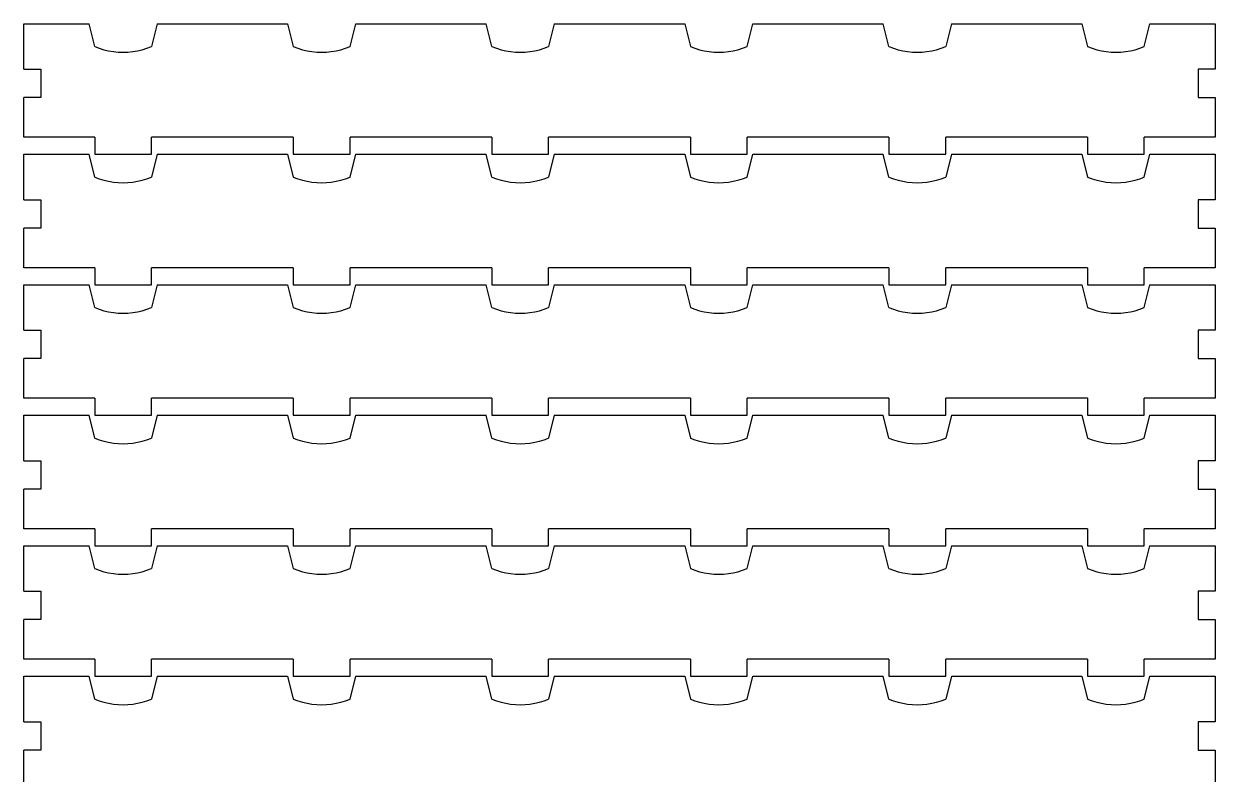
# Model space of a CAD drawing. Extents: x -127 to 306, y -60 to 336.
# Drawn here: x -127.4 to 82.6, y 83.5 to 215.7 of the extents above; entities that cross this region are included whole.
import ezdxf

# ---------------------------------------------------------------- set-up
doc = ezdxf.new("R2010")
doc.units = 0
doc.header["$MEASUREMENT"] = 0
doc.layers.get('0').update_dxf_attribs({"linetype": 'CONTINUOUS'})

msp = doc.modelspace()

# ---------------------------------------------------------------- linework, layer by layer
for p, q in [((-127.38, 207.75), (-127.38, 215.75)), ((-127.38, 215.75), (-115.88, 215.75)), ((-114.88, 211.75), (-115.88, 215.75)), ((-103.88, 215.75), (-104.88, 211.75)), ((-103.88, 215.75), (-80.88, 215.75)), ((-80.88, 215.75), (-79.88, 211.75)), ((-69.88, 211.75), (-68.88, 215.75)), ((-68.88, 215.75), (-45.88, 215.75)), ((-44.88, 211.75), (-45.88, 215.75)), ((-33.88, 215.75), (-34.88, 211.75)), ((-33.88, 215.75), (-10.88, 215.75)), ((-10.88, 215.75), (-9.88, 211.75)), ((0.12, 211.75), (1.12, 215.75)), ((1.12, 215.75), (24.12, 215.75)), ((25.12, 211.75), (24.12, 215.75)), ((36.12, 215.75), (35.12, 211.75)), ((36.12, 215.75), (59.12, 215.75)), ((59.12, 215.75), (60.12, 211.75)), ((70.12, 211.75), (71.12, 215.75)), ((71.12, 215.75), (82.62, 215.75)), ((82.62, 215.75), (82.62, 207.75)), ((-114.88, 211.75), (-114.08, 211.44)), ((-114.08, 211.44), (-113.26, 211.19)), ((-113.26, 211.19), (-112.43, 211)), ((-112.43, 211), (-111.59, 210.86)), ((-111.59, 210.86), (-110.74, 210.77)), ((-110.74, 210.77), (-109.88, 210.75)), ((-109.88, 210.75), (-109.03, 210.77)), ((-109.03, 210.77), (-108.18, 210.86)), ((-108.18, 210.86), (-107.33, 211)), ((-107.33, 211), (-106.5, 211.19)), ((-106.5, 211.19), (-105.68, 211.44)), ((-105.68, 211.44), (-104.88, 211.75)), ((-79.88, 211.75), (-79.08, 211.44)), ((-79.08, 211.44), (-78.26, 211.19)), ((-78.26, 211.19), (-77.43, 211)), ((-77.43, 211), (-76.59, 210.86)), ((-76.59, 210.86), (-75.74, 210.77)), ((-75.74, 210.77), (-74.88, 210.75)), ((-74.88, 210.75), (-74.03, 210.77)), ((-74.03, 210.77), (-73.18, 210.86)), ((-73.18, 210.86), (-72.33, 211)), ((-72.33, 211), (-71.5, 211.19)), ((-71.5, 211.19), (-70.68, 211.44)), ((-70.68, 211.44), (-69.88, 211.75)), ((-44.88, 211.75), (-44.08, 211.44)), ((-44.08, 211.44), (-43.26, 211.19)), ((-43.26, 211.19), (-42.43, 211)), ((-42.43, 211), (-41.59, 210.86)), ((-41.59, 210.86), (-40.74, 210.77)), ((-40.74, 210.77), (-39.88, 210.75)), ((-39.88, 210.75), (-39.03, 210.77)), ((-39.03, 210.77), (-38.18, 210.86)), ((-38.18, 210.86), (-37.33, 211)), ((-37.33, 211), (-36.5, 211.19)), ((-36.5, 211.19), (-35.68, 211.44)), ((-35.68, 211.44), (-34.88, 211.75)), ((-9.88, 211.75), (-9.08, 211.44)), ((-9.08, 211.44), (-8.26, 211.19)), ((-8.26, 211.19), (-7.43, 211)), ((-7.43, 211), (-6.59, 210.86)), ((-6.59, 210.86), (-5.74, 210.77)), ((-5.74, 210.77), (-4.88, 210.75)), ((-4.88, 210.75), (-4.03, 210.77)), ((-4.03, 210.77), (-3.18, 210.86)), ((-3.18, 210.86), (-2.33, 211)), ((-2.33, 211), (-1.5, 211.19)), ((-1.5, 211.19), (-0.68, 211.44)), ((-0.68, 211.44), (0.12, 211.75)), ((25.12, 211.75), (25.92, 211.44)), ((25.92, 211.44), (26.74, 211.19)), ((26.74, 211.19), (27.57, 211)), ((27.57, 211), (28.41, 210.86)), ((28.41, 210.86), (29.26, 210.77)), ((29.26, 210.77), (30.12, 210.75)), ((30.12, 210.75), (30.97, 210.77)), ((30.97, 210.77), (31.82, 210.86)), ((31.82, 210.86), (32.67, 211)), ((32.67, 211), (33.5, 211.19)), ((33.5, 211.19), (34.32, 211.44)), ((34.32, 211.44), (35.12, 211.75)), ((60.12, 211.75), (60.92, 211.44)), ((60.92, 211.44), (61.74, 211.19)), ((61.74, 211.19), (62.57, 211)), ((62.57, 211), (63.41, 210.86)), ((63.41, 210.86), (64.26, 210.77)), ((64.26, 210.77), (65.12, 210.75)), ((65.12, 210.75), (65.97, 210.77)), ((65.97, 210.77), (66.82, 210.86)), ((66.82, 210.86), (67.67, 211)), ((67.67, 211), (68.5, 211.19)), ((68.5, 211.19), (69.32, 211.44)), ((69.32, 211.44), (70.12, 211.75)), ((-127.38, 207.75), (-124.38, 207.75)), ((-124.38, 207.75), (-124.38, 202.75)), ((82.62, 207.75), (79.62, 207.75)), ((79.62, 207.75), (79.62, 202.75)), ((-124.38, 202.75), (-127.38, 202.75)), ((-127.38, 195.75), (-127.38, 202.75)), ((79.62, 202.75), (82.62, 202.75)), ((82.62, 202.75), (82.62, 195.75)), ((-114.88, 195.75), (-127.38, 195.75)), ((-114.88, 195.75), (-114.88, 192.75)), ((-79.88, 195.75), (-104.88, 195.75)), ((-104.88, 192.75), (-104.88, 195.75)), ((-79.88, 195.75), (-79.88, 192.75)), ((-44.88, 195.75), (-69.88, 195.75)), ((-69.88, 192.75), (-69.88, 195.75)), ((-44.88, 195.75), (-44.88, 192.75)), ((-9.88, 195.75), (-34.88, 195.75)), ((-34.88, 192.75), (-34.88, 195.75)), ((-9.88, 195.75), (-9.88, 192.75)), ((25.12, 195.75), (0.12, 195.75)), ((0.12, 192.75), (0.12, 195.75)), ((25.12, 195.75), (25.12, 192.75)), ((60.12, 195.75), (35.12, 195.75)), ((35.12, 192.75), (35.12, 195.75)), ((60.12, 195.75), (60.12, 192.75)), ((82.62, 195.75), (70.12, 195.75)), ((70.12, 192.75), (70.12, 195.75)), ((-127.38, 192.75), (-115.88, 192.75)), ((-127.38, 184.75), (-127.38, 192.75)), ((-114.88, 188.75), (-115.88, 192.75)), ((-114.88, 192.75), (-104.88, 192.75)), ((-103.88, 192.75), (-104.88, 188.75)), ((-103.88, 192.75), (-80.88, 192.75)), ((-80.88, 192.75), (-79.88, 188.75)), ((-79.88, 192.75), (-69.88, 192.75)), ((-69.88, 188.75), (-68.88, 192.75)), ((-68.88, 192.75), (-45.88, 192.75)), ((-44.88, 188.75), (-45.88, 192.75)), ((-44.88, 192.75), (-34.88, 192.75)), ((-33.88, 192.75), (-34.88, 188.75)), ((-33.88, 192.75), (-10.88, 192.75)), ((-10.88, 192.75), (-9.88, 188.75)), ((-9.88, 192.75), (0.12, 192.75)), ((0.12, 188.75), (1.12, 192.75)), ((1.12, 192.75), (24.12, 192.75)), ((25.12, 188.75), (24.12, 192.75)), ((25.12, 192.75), (35.12, 192.75)), ((36.12, 192.75), (35.12, 188.75)), ((36.12, 192.75), (59.12, 192.75)), ((59.12, 192.75), (60.12, 188.75)), ((60.12, 192.75), (70.12, 192.75)), ((70.12, 188.75), (71.12, 192.75)), ((71.12, 192.75), (82.62, 192.75)), ((82.62, 192.75), (82.62, 184.75)), ((-114.88, 188.75), (-114.08, 188.44)), ((-114.08, 188.44), (-113.26, 188.19)), ((-113.26, 188.19), (-112.43, 188)), ((-112.43, 188), (-111.59, 187.86)), ((-111.59, 187.86), (-110.74, 187.77)), ((-110.74, 187.77), (-109.88, 187.75)), ((-109.88, 187.75), (-109.03, 187.77)), ((-109.03, 187.77), (-108.18, 187.86)), ((-108.18, 187.86), (-107.33, 188)), ((-107.33, 188), (-106.5, 188.19)), ((-106.5, 188.19), (-105.68, 188.44)), ((-105.68, 188.44), (-104.88, 188.75)), ((-79.88, 188.75), (-79.08, 188.44)), ((-79.08, 188.44), (-78.26, 188.19)), ((-78.26, 188.19), (-77.43, 188)), ((-77.43, 188), (-76.59, 187.86)), ((-76.59, 187.86), (-75.74, 187.77)), ((-75.74, 187.77), (-74.88, 187.75)), ((-74.88, 187.75), (-74.03, 187.77)), ((-74.03, 187.77), (-73.18, 187.86)), ((-73.18, 187.86), (-72.33, 188)), ((-72.33, 188), (-71.5, 188.19)), ((-71.5, 188.19), (-70.68, 188.44)), ((-70.68, 188.44), (-69.88, 188.75)), ((-44.88, 188.75), (-44.08, 188.44)), ((-44.08, 188.44), (-43.26, 188.19)), ((-43.26, 188.19), (-42.43, 188)), ((-42.43, 188), (-41.59, 187.86)), ((-41.59, 187.86), (-40.74, 187.77)), ((-40.74, 187.77), (-39.88, 187.75)), ((-39.88, 187.75), (-39.03, 187.77)), ((-39.03, 187.77), (-38.18, 187.86)), ((-38.18, 187.86), (-37.33, 188)), ((-37.33, 188), (-36.5, 188.19)), ((-36.5, 188.19), (-35.68, 188.44)), ((-35.68, 188.44), (-34.88, 188.75)), ((-9.88, 188.75), (-9.08, 188.44)), ((-9.08, 188.44), (-8.26, 188.19)), ((-8.26, 188.19), (-7.43, 188)), ((-7.43, 188), (-6.59, 187.86)), ((-6.59, 187.86), (-5.74, 187.77)), ((-5.74, 187.77), (-4.88, 187.75)), ((-4.88, 187.75), (-4.03, 187.77)), ((-4.03, 187.77), (-3.18, 187.86)), ((-3.18, 187.86), (-2.33, 188)), ((-2.33, 188), (-1.5, 188.19)), ((-1.5, 188.19), (-0.68, 188.44)), ((-0.68, 188.44), (0.12, 188.75)), ((25.12, 188.75), (25.92, 188.44)), ((25.92, 188.44), (26.74, 188.19)), ((26.74, 188.19), (27.57, 188)), ((27.57, 188), (28.41, 187.86)), ((28.41, 187.86), (29.26, 187.77)), ((29.26, 187.77), (30.12, 187.75)), ((30.12, 187.75), (30.97, 187.77)), ((30.97, 187.77), (31.82, 187.86)), ((31.82, 187.86), (32.67, 188)), ((32.67, 188), (33.5, 188.19)), ((33.5, 188.19), (34.32, 188.44)), ((34.32, 188.44), (35.12, 188.75)), ((60.12, 188.75), (60.92, 188.44)), ((60.92, 188.44), (61.74, 188.19)), ((61.74, 188.19), (62.57, 188)), ((62.57, 188), (63.41, 187.86)), ((63.41, 187.86), (64.26, 187.77)), ((64.26, 187.77), (65.12, 187.75)), ((65.12, 187.75), (65.97, 187.77)), ((65.97, 187.77), (66.82, 187.86)), ((66.82, 187.86), (67.67, 188)), ((67.67, 188), (68.5, 188.19)), ((68.5, 188.19), (69.32, 188.44)), ((69.32, 188.44), (70.12, 188.75)), ((-127.38, 184.75), (-124.38, 184.75)), ((-124.38, 184.75), (-124.38, 179.75)), ((82.62, 184.75), (79.62, 184.75)), ((79.62, 184.75), (79.62, 179.75)), ((-124.38, 179.75), (-127.38, 179.75)), ((-127.38, 172.75), (-127.38, 179.75)), ((79.62, 179.75), (82.62, 179.75)), ((82.62, 179.75), (82.62, 172.75)), ((-114.88, 172.75), (-127.38, 172.75)), ((-114.88, 172.75), (-114.88, 169.75)), ((-79.88, 172.75), (-104.88, 172.75)), ((-104.88, 169.75), (-104.88, 172.75)), ((-79.88, 172.75), (-79.88, 169.75)), ((-44.88, 172.75), (-69.88, 172.75)), ((-69.88, 169.75), (-69.88, 172.75)), ((-44.88, 172.75), (-44.88, 169.75)), ((-9.88, 172.75), (-34.88, 172.75)), ((-34.88, 169.75), (-34.88, 172.75)), ((-9.88, 172.75), (-9.88, 169.75)), ((25.12, 172.75), (0.12, 172.75)), ((0.12, 169.75), (0.12, 172.75)), ((25.12, 172.75), (25.12, 169.75)), ((60.12, 172.75), (35.12, 172.75)), ((35.12, 169.75), (35.12, 172.75)), ((60.12, 172.75), (60.12, 169.75)), ((70.12, 169.75), (70.12, 172.75)), ((82.62, 172.75), (70.12, 172.75)), ((-127.38, 169.75), (-115.88, 169.75)), ((-127.38, 161.75), (-127.38, 169.75)), ((-114.88, 165.75), (-115.88, 169.75)), ((-114.88, 169.75), (-104.88, 169.75)), ((-103.88, 169.75), (-104.88, 165.75)), ((-103.88, 169.75), (-80.88, 169.75)), ((-80.88, 169.75), (-79.88, 165.75)), ((-79.88, 169.75), (-69.88, 169.75)), ((-69.88, 165.75), (-68.88, 169.75)), ((-68.88, 169.75), (-45.88, 169.75)), ((-44.88, 165.75), (-45.88, 169.75)), ((-44.88, 169.75), (-34.88, 169.75)), ((-33.88, 169.75), (-34.88, 165.75)), ((-33.88, 169.75), (-10.88, 169.75)), ((-10.88, 169.75), (-9.88, 165.75)), ((-9.88, 169.75), (0.12, 169.75)), ((0.12, 165.75), (1.12, 169.75)), ((1.12, 169.75), (24.12, 169.75)), ((25.12, 165.75), (24.12, 169.75)), ((25.12, 169.75), (35.12, 169.75)), ((36.12, 169.75), (35.12, 165.75)), ((36.12, 169.75), (59.12, 169.75)), ((59.12, 169.75), (60.12, 165.75)), ((60.12, 169.75), (70.12, 169.75)), ((70.12, 165.75), (71.12, 169.75)), ((71.12, 169.75), (82.62, 169.75)), ((82.62, 169.75), (82.62, 161.75)), ((-114.88, 165.75), (-114.08, 165.44)), ((-114.08, 165.44), (-113.26, 165.19)), ((-113.26, 165.19), (-112.43, 165)), ((-112.43, 165), (-111.59, 164.86)), ((-111.59, 164.86), (-110.74, 164.77)), ((-110.74, 164.77), (-109.88, 164.75)), ((-109.88, 164.75), (-109.03, 164.77)), ((-109.03, 164.77), (-108.18, 164.86)), ((-108.18, 164.86), (-107.33, 165)), ((-107.33, 165), (-106.5, 165.19)), ((-106.5, 165.19), (-105.68, 165.44)), ((-105.68, 165.44), (-104.88, 165.75)), ((-79.88, 165.75), (-79.08, 165.44)), ((-79.08, 165.44), (-78.26, 165.19)), ((-78.26, 165.19), (-77.43, 165)), ((-77.43, 165), (-76.59, 164.86)), ((-76.59, 164.86), (-75.74, 164.77)), ((-75.74, 164.77), (-74.88, 164.75)), ((-74.88, 164.75), (-74.03, 164.77)), ((-74.03, 164.77), (-73.18, 164.86)), ((-73.18, 164.86), (-72.33, 165)), ((-72.33, 165), (-71.5, 165.19)), ((-71.5, 165.19), (-70.68, 165.44)), ((-70.68, 165.44), (-69.88, 165.75)), ((-44.88, 165.75), (-44.08, 165.44)), ((-44.08, 165.44), (-43.26, 165.19)), ((-43.26, 165.19), (-42.43, 165)), ((-42.43, 165), (-41.59, 164.86)), ((-41.59, 164.86), (-40.74, 164.77)), ((-40.74, 164.77), (-39.88, 164.75)), ((-39.88, 164.75), (-39.03, 164.77)), ((-39.03, 164.77), (-38.18, 164.86)), ((-38.18, 164.86), (-37.33, 165)), ((-37.33, 165), (-36.5, 165.19)), ((-36.5, 165.19), (-35.68, 165.44)), ((-35.68, 165.44), (-34.88, 165.75)), ((-9.88, 165.75), (-9.08, 165.44)), ((-9.08, 165.44), (-8.26, 165.19)), ((-8.26, 165.19), (-7.43, 165)), ((-7.43, 165), (-6.59, 164.86)), ((-6.59, 164.86), (-5.74, 164.77)), ((-5.74, 164.77), (-4.88, 164.75)), ((-4.88, 164.75), (-4.03, 164.77)), ((-4.03, 164.77), (-3.18, 164.86)), ((-3.18, 164.86), (-2.33, 165)), ((-2.33, 165), (-1.5, 165.19)), ((-1.5, 165.19), (-0.68, 165.44)), ((-0.68, 165.44), (0.12, 165.75)), ((25.12, 165.75), (25.92, 165.44)), ((25.92, 165.44), (26.74, 165.19)), ((26.74, 165.19), (27.57, 165)), ((27.57, 165), (28.41, 164.86)), ((28.41, 164.86), (29.26, 164.77)), ((29.26, 164.77), (30.12, 164.75)), ((30.12, 164.75), (30.97, 164.77)), ((30.97, 164.77), (31.82, 164.86)), ((31.82, 164.86), (32.67, 165)), ((32.67, 165), (33.5, 165.19)), ((33.5, 165.19), (34.32, 165.44)), ((34.32, 165.44), (35.12, 165.75)), ((60.12, 165.75), (60.92, 165.44)), ((60.92, 165.44), (61.74, 165.19)), ((61.74, 165.19), (62.57, 165)), ((62.57, 165), (63.41, 164.86)), ((63.41, 164.86), (64.26, 164.77)), ((64.26, 164.77), (65.12, 164.75)), ((65.12, 164.75), (65.97, 164.77)), ((65.97, 164.77), (66.82, 164.86)), ((66.82, 164.86), (67.67, 165)), ((67.67, 165), (68.5, 165.19)), ((68.5, 165.19), (69.32, 165.44)), ((69.32, 165.44), (70.12, 165.75)), ((-127.38, 161.75), (-124.38, 161.75)), ((-124.38, 161.75), (-124.38, 156.75)), ((82.62, 161.75), (79.62, 161.75)), ((79.62, 161.75), (79.62, 156.75)), ((-124.38, 156.75), (-127.38, 156.75)), ((-127.38, 149.75), (-127.38, 156.75)), ((79.62, 156.75), (82.62, 156.75)), ((82.62, 156.75), (82.62, 149.75)), ((-114.88, 149.75), (-127.38, 149.75)), ((-114.88, 149.75), (-114.88, 146.75)), ((-79.88, 149.75), (-104.88, 149.75)), ((-104.88, 146.75), (-104.88, 149.75)), ((-79.88, 149.75), (-79.88, 146.75)), ((-44.88, 149.75), (-69.88, 149.75)), ((-69.88, 146.75), (-69.88, 149.75)), ((-44.88, 149.75), (-44.88, 146.75)), ((-9.88, 149.75), (-34.88, 149.75)), ((-34.88, 146.75), (-34.88, 149.75)), ((-9.88, 149.75), (-9.88, 146.75)), ((25.12, 149.75), (0.12, 149.75)), ((0.12, 146.75), (0.12, 149.75)), ((25.12, 149.75), (25.12, 146.75)), ((60.12, 149.75), (35.12, 149.75)), ((35.12, 146.75), (35.12, 149.75)), ((60.12, 149.75), (60.12, 146.75)), ((82.62, 149.75), (70.12, 149.75)), ((70.12, 146.75), (70.12, 149.75)), ((-127.38, 146.75), (-115.88, 146.75)), ((-127.38, 138.75), (-127.38, 146.75)), ((-114.88, 142.75), (-115.88, 146.75)), ((-114.88, 146.75), (-104.88, 146.75)), ((-103.88, 146.75), (-104.88, 142.75)), ((-103.88, 146.75), (-80.88, 146.75)), ((-80.88, 146.75), (-79.88, 142.75)), ((-79.88, 146.75), (-69.88, 146.75)), ((-69.88, 142.75), (-68.88, 146.75)), ((-68.88, 146.75), (-45.88, 146.75)), ((-44.88, 142.75), (-45.88, 146.75)), ((-44.88, 146.75), (-34.88, 146.75)), ((-33.88, 146.75), (-34.88, 142.75)), ((-33.88, 146.75), (-10.88, 146.75)), ((-10.88, 146.75), (-9.88, 142.75)), ((-9.88, 146.75), (0.12, 146.75)), ((0.12, 142.75), (1.12, 146.75)), ((1.12, 146.75), (24.12, 146.75)), ((25.12, 142.75), (24.12, 146.75)), ((25.12, 146.75), (35.12, 146.75)), ((36.12, 146.75), (35.12, 142.75)), ((36.12, 146.75), (59.12, 146.75)), ((59.12, 146.75), (60.12, 142.75)), ((60.12, 146.75), (70.12, 146.75)), ((70.12, 142.75), (71.12, 146.75)), ((71.12, 146.75), (82.62, 146.75)), ((82.62, 146.75), (82.62, 138.75)), ((-114.88, 142.75), (-114.08, 142.44)), ((-114.08, 142.44), (-113.26, 142.19)), ((-113.26, 142.19), (-112.43, 142)), ((-112.43, 142), (-111.59, 141.86)), ((-111.59, 141.86), (-110.74, 141.77)), ((-110.74, 141.77), (-109.88, 141.75)), ((-109.88, 141.75), (-109.03, 141.77)), ((-109.03, 141.77), (-108.18, 141.86)), ((-108.18, 141.86), (-107.33, 142)), ((-107.33, 142), (-106.5, 142.19)), ((-106.5, 142.19), (-105.68, 142.44)), ((-105.68, 142.44), (-104.88, 142.75)), ((-79.88, 142.75), (-79.08, 142.44)), ((-79.08, 142.44), (-78.26, 142.19)), ((-78.26, 142.19), (-77.43, 142)), ((-77.43, 142), (-76.59, 141.86)), ((-76.59, 141.86), (-75.74, 141.77)), ((-75.74, 141.77), (-74.88, 141.75)), ((-74.88, 141.75), (-74.03, 141.77)), ((-74.03, 141.77), (-73.18, 141.86)), ((-73.18, 141.86), (-72.33, 142)), ((-72.33, 142), (-71.5, 142.19)), ((-71.5, 142.19), (-70.68, 142.44)), ((-70.68, 142.44), (-69.88, 142.75)), ((-44.88, 142.75), (-44.08, 142.44)), ((-44.08, 142.44), (-43.26, 142.19)), ((-43.26, 142.19), (-42.43, 142)), ((-42.43, 142), (-41.59, 141.86)), ((-41.59, 141.86), (-40.74, 141.77)), ((-40.74, 141.77), (-39.88, 141.75)), ((-39.88, 141.75), (-39.03, 141.77)), ((-39.03, 141.77), (-38.18, 141.86)), ((-38.18, 141.86), (-37.33, 142)), ((-37.33, 142), (-36.5, 142.19)), ((-36.5, 142.19), (-35.68, 142.44)), ((-35.68, 142.44), (-34.88, 142.75)), ((-9.88, 142.75), (-9.08, 142.44)), ((-9.08, 142.44), (-8.26, 142.19)), ((-8.26, 142.19), (-7.43, 142)), ((-7.43, 142), (-6.59, 141.86)), ((-6.59, 141.86), (-5.74, 141.77)), ((-5.74, 141.77), (-4.88, 141.75)), ((-4.88, 141.75), (-4.03, 141.77)), ((-4.03, 141.77), (-3.18, 141.86)), ((-3.18, 141.86), (-2.33, 142)), ((-2.33, 142), (-1.5, 142.19)), ((-1.5, 142.19), (-0.68, 142.44)), ((-0.68, 142.44), (0.12, 142.75)), ((25.12, 142.75), (25.92, 142.44)), ((25.92, 142.44), (26.74, 142.19)), ((26.74, 142.19), (27.57, 142)), ((27.57, 142), (28.41, 141.86)), ((28.41, 141.86), (29.26, 141.77)), ((29.26, 141.77), (30.12, 141.75)), ((30.12, 141.75), (30.97, 141.77)), ((30.97, 141.77), (31.82, 141.86)), ((31.82, 141.86), (32.67, 142)), ((32.67, 142), (33.5, 142.19)), ((33.5, 142.19), (34.32, 142.44)), ((34.32, 142.44), (35.12, 142.75)), ((60.12, 142.75), (60.92, 142.44)), ((60.92, 142.44), (61.74, 142.19)), ((61.74, 142.19), (62.57, 142)), ((62.57, 142), (63.41, 141.86)), ((63.41, 141.86), (64.26, 141.77)), ((64.26, 141.77), (65.12, 141.75)), ((65.12, 141.75), (65.97, 141.77)), ((65.97, 141.77), (66.82, 141.86)), ((66.82, 141.86), (67.67, 142)), ((67.67, 142), (68.5, 142.19)), ((68.5, 142.19), (69.32, 142.44)), ((69.32, 142.44), (70.12, 142.75)), ((-127.38, 138.75), (-124.38, 138.75)), ((-124.38, 138.75), (-124.38, 133.75)), ((82.62, 138.75), (79.62, 138.75)), ((79.62, 138.75), (79.62, 133.75)), ((-124.38, 133.75), (-127.38, 133.75)), ((-127.38, 126.75), (-127.38, 133.75)), ((79.62, 133.75), (82.62, 133.75)), ((82.62, 133.75), (82.62, 126.75)), ((-114.88, 126.75), (-127.38, 126.75)), ((-114.88, 126.75), (-114.88, 123.75)), ((-79.88, 126.75), (-104.88, 126.75)), ((-104.88, 123.75), (-104.88, 126.75)), ((-79.88, 126.75), (-79.88, 123.75)), ((-44.88, 126.75), (-69.88, 126.75)), ((-69.88, 123.75), (-69.88, 126.75)), ((-44.88, 126.75), (-44.88, 123.75)), ((-9.88, 126.75), (-34.88, 126.75)), ((-34.88, 123.75), (-34.88, 126.75)), ((-9.88, 126.75), (-9.88, 123.75)), ((25.12, 126.75), (0.12, 126.75)), ((0.12, 123.75), (0.12, 126.75)), ((25.12, 126.75), (25.12, 123.75)), ((60.12, 126.75), (35.12, 126.75)), ((35.12, 123.75), (35.12, 126.75)), ((60.12, 126.75), (60.12, 123.75)), ((82.62, 126.75), (70.12, 126.75)), ((70.12, 123.75), (70.12, 126.75)), ((-127.38, 123.75), (-115.88, 123.75)), ((-127.38, 115.75), (-127.38, 123.75)), ((-114.88, 119.75), (-115.88, 123.75)), ((-114.88, 123.75), (-104.88, 123.75)), ((-103.88, 123.75), (-104.88, 119.75)), ((-103.88, 123.75), (-80.88, 123.75)), ((-80.88, 123.75), (-79.88, 119.75)), ((-79.88, 123.75), (-69.88, 123.75)), ((-69.88, 119.75), (-68.88, 123.75)), ((-68.88, 123.75), (-45.88, 123.75)), ((-44.88, 119.75), (-45.88, 123.75)), ((-44.88, 123.75), (-34.88, 123.75)), ((-33.88, 123.75), (-34.88, 119.75)), ((-33.88, 123.75), (-10.88, 123.75)), ((-10.88, 123.75), (-9.88, 119.75)), ((-9.88, 123.75), (0.12, 123.75)), ((0.12, 119.75), (1.12, 123.75)), ((1.12, 123.75), (24.12, 123.75)), ((25.12, 119.75), (24.12, 123.75)), ((25.12, 123.75), (35.12, 123.75)), ((36.12, 123.75), (35.12, 119.75)), ((36.12, 123.75), (59.12, 123.75)), ((59.12, 123.75), (60.12, 119.75)), ((60.12, 123.75), (70.12, 123.75)), ((70.12, 119.75), (71.12, 123.75)), ((71.12, 123.75), (82.62, 123.75)), ((82.62, 123.75), (82.62, 115.75)), ((-114.88, 119.75), (-114.08, 119.44)), ((-105.68, 119.44), (-104.88, 119.75)), ((-79.88, 119.75), (-79.08, 119.44)), ((-70.68, 119.44), (-69.88, 119.75)), ((-44.88, 119.75), (-44.08, 119.44)), ((-35.68, 119.44), (-34.88, 119.75)), ((-9.88, 119.75), (-9.08, 119.44)), ((-0.68, 119.44), (0.12, 119.75)), ((25.12, 119.75), (25.92, 119.44)), ((34.32, 119.44), (35.12, 119.75)), ((60.12, 119.75), (60.92, 119.44)), ((69.32, 119.44), (70.12, 119.75)), ((-114.08, 119.44), (-113.26, 119.19)), ((-113.26, 119.19), (-112.43, 119)), ((-112.43, 119), (-111.59, 118.86)), ((-111.59, 118.86), (-110.74, 118.77)), ((-110.74, 118.77), (-109.88, 118.75)), ((-109.88, 118.75), (-109.03, 118.77)), ((-109.03, 118.77), (-108.18, 118.86)), ((-108.18, 118.86), (-107.33, 119)), ((-107.33, 119), (-106.5, 119.19)), ((-106.5, 119.19), (-105.68, 119.44)), ((-79.08, 119.44), (-78.26, 119.19)), ((-78.26, 119.19), (-77.43, 119)), ((-77.43, 119), (-76.59, 118.86)), ((-76.59, 118.86), (-75.74, 118.77)), ((-75.74, 118.77), (-74.88, 118.75)), ((-74.88, 118.75), (-74.03, 118.77)), ((-74.03, 118.77), (-73.18, 118.86)), ((-73.18, 118.86), (-72.33, 119)), ((-72.33, 119), (-71.5, 119.19)), ((-71.5, 119.19), (-70.68, 119.44)), ((-44.08, 119.44), (-43.26, 119.19)), ((-43.26, 119.19), (-42.43, 119)), ((-42.43, 119), (-41.59, 118.86)), ((-41.59, 118.86), (-40.74, 118.77)), ((-40.74, 118.77), (-39.88, 118.75)), ((-39.88, 118.75), (-39.03, 118.77)), ((-39.03, 118.77), (-38.18, 118.86)), ((-38.18, 118.86), (-37.33, 119)), ((-37.33, 119), (-36.5, 119.19)), ((-36.5, 119.19), (-35.68, 119.44)), ((-9.08, 119.44), (-8.26, 119.19)), ((-8.26, 119.19), (-7.43, 119)), ((-7.43, 119), (-6.59, 118.86)), ((-6.59, 118.86), (-5.74, 118.77)), ((-5.74, 118.77), (-4.88, 118.75)), ((-4.88, 118.75), (-4.03, 118.77)), ((-4.03, 118.77), (-3.18, 118.86)), ((-3.18, 118.86), (-2.33, 119)), ((-2.33, 119), (-1.5, 119.19)), ((-1.5, 119.19), (-0.68, 119.44)), ((25.92, 119.44), (26.74, 119.19)), ((26.74, 119.19), (27.57, 119)), ((27.57, 119), (28.41, 118.86)), ((28.41, 118.86), (29.26, 118.77)), ((29.26, 118.77), (30.12, 118.75)), ((30.12, 118.75), (30.97, 118.77)), ((30.97, 118.77), (31.82, 118.86)), ((31.82, 118.86), (32.67, 119)), ((32.67, 119), (33.5, 119.19)), ((33.5, 119.19), (34.32, 119.44)), ((60.92, 119.44), (61.74, 119.19)), ((61.74, 119.19), (62.57, 119)), ((62.57, 119), (63.41, 118.86)), ((63.41, 118.86), (64.26, 118.77)), ((64.26, 118.77), (65.12, 118.75)), ((65.12, 118.75), (65.97, 118.77)), ((65.97, 118.77), (66.82, 118.86)), ((66.82, 118.86), (67.67, 119)), ((67.67, 119), (68.5, 119.19)), ((68.5, 119.19), (69.32, 119.44)), ((-127.38, 115.75), (-124.38, 115.75)), ((-124.38, 115.75), (-124.38, 110.75)), ((82.62, 115.75), (79.62, 115.75)), ((79.62, 115.75), (79.62, 110.75)), ((-124.38, 110.75), (-127.38, 110.75)), ((-127.38, 103.75), (-127.38, 110.75)), ((79.62, 110.75), (82.62, 110.75)), ((82.62, 110.75), (82.62, 103.75)), ((-114.88, 103.75), (-127.38, 103.75)), ((-114.88, 103.75), (-114.88, 100.75)), ((-79.88, 103.75), (-104.88, 103.75)), ((-104.88, 100.75), (-104.88, 103.75)), ((-79.88, 103.75), (-79.88, 100.75)), ((-44.88, 103.75), (-69.88, 103.75)), ((-69.88, 100.75), (-69.88, 103.75)), ((-44.88, 103.75), (-44.88, 100.75)), ((-9.88, 103.75), (-34.88, 103.75)), ((-34.88, 100.75), (-34.88, 103.75)), ((-9.88, 103.75), (-9.88, 100.75)), ((25.12, 103.75), (0.12, 103.75)), ((0.12, 100.75), (0.12, 103.75)), ((25.12, 103.75), (25.12, 100.75)), ((60.12, 103.75), (35.12, 103.75)), ((35.12, 100.75), (35.12, 103.75)), ((60.12, 103.75), (60.12, 100.75)), ((82.62, 103.75), (70.12, 103.75)), ((70.12, 100.75), (70.12, 103.75)), ((-127.38, 100.75), (-115.88, 100.75)), ((-127.38, 92.75), (-127.38, 100.75)), ((-114.88, 96.75), (-115.88, 100.75)), ((-114.88, 100.75), (-104.88, 100.75)), ((-103.88, 100.75), (-104.88, 96.75)), ((-103.88, 100.75), (-80.88, 100.75)), ((-80.88, 100.75), (-79.88, 96.75)), ((-79.88, 100.75), (-69.88, 100.75)), ((-69.88, 96.75), (-68.88, 100.75)), ((-68.88, 100.75), (-45.88, 100.75)), ((-44.88, 96.75), (-45.88, 100.75)), ((-44.88, 100.75), (-34.88, 100.75)), ((-33.88, 100.75), (-34.88, 96.75)), ((-33.88, 100.75), (-10.88, 100.75)), ((-10.88, 100.75), (-9.88, 96.75)), ((-9.88, 100.75), (0.12, 100.75)), ((0.12, 96.75), (1.12, 100.75)), ((1.12, 100.75), (24.12, 100.75)), ((25.12, 96.75), (24.12, 100.75)), ((25.12, 100.75), (35.12, 100.75)), ((36.12, 100.75), (35.12, 96.75)), ((36.12, 100.75), (59.12, 100.75)), ((59.12, 100.75), (60.12, 96.75)), ((60.12, 100.75), (70.12, 100.75)), ((70.12, 96.75), (71.12, 100.75)), ((71.12, 100.75), (82.62, 100.75)), ((82.62, 100.75), (82.62, 92.75)), ((-114.88, 96.75), (-114.08, 96.44)), ((-105.68, 96.44), (-104.88, 96.75)), ((-79.88, 96.75), (-79.08, 96.44)), ((-70.68, 96.44), (-69.88, 96.75)), ((-44.88, 96.75), (-44.08, 96.44)), ((-35.68, 96.44), (-34.88, 96.75)), ((-9.88, 96.75), (-9.08, 96.44)), ((-0.68, 96.44), (0.12, 96.75)), ((25.12, 96.75), (25.92, 96.44)), ((34.32, 96.44), (35.12, 96.75)), ((60.12, 96.75), (60.92, 96.44)), ((69.32, 96.44), (70.12, 96.75)), ((-114.08, 96.44), (-113.26, 96.19)), ((-113.26, 96.19), (-112.43, 96)), ((-112.43, 96), (-111.59, 95.86)), ((-111.59, 95.86), (-110.74, 95.77)), ((-110.74, 95.77), (-109.88, 95.75)), ((-109.88, 95.75), (-109.03, 95.77)), ((-109.03, 95.77), (-108.18, 95.86)), ((-108.18, 95.86), (-107.33, 96)), ((-107.33, 96), (-106.5, 96.19)), ((-106.5, 96.19), (-105.68, 96.44)), ((-79.08, 96.44), (-78.26, 96.19)), ((-78.26, 96.19), (-77.43, 96)), ((-77.43, 96), (-76.59, 95.86)), ((-76.59, 95.86), (-75.74, 95.77)), ((-75.74, 95.77), (-74.88, 95.75)), ((-74.88, 95.75), (-74.03, 95.77)), ((-74.03, 95.77), (-73.18, 95.86)), ((-73.18, 95.86), (-72.33, 96)), ((-72.33, 96), (-71.5, 96.19)), ((-71.5, 96.19), (-70.68, 96.44)), ((-44.08, 96.44), (-43.26, 96.19)), ((-43.26, 96.19), (-42.43, 96)), ((-42.43, 96), (-41.59, 95.86)), ((-41.59, 95.86), (-40.74, 95.77)), ((-40.74, 95.77), (-39.88, 95.75)), ((-39.88, 95.75), (-39.03, 95.77)), ((-39.03, 95.77), (-38.18, 95.86)), ((-38.18, 95.86), (-37.33, 96)), ((-37.33, 96), (-36.5, 96.19)), ((-36.5, 96.19), (-35.68, 96.44)), ((-9.08, 96.44), (-8.26, 96.19)), ((-8.26, 96.19), (-7.43, 96)), ((-7.43, 96), (-6.59, 95.86)), ((-6.59, 95.86), (-5.74, 95.77)), ((-5.74, 95.77), (-4.88, 95.75)), ((-4.88, 95.75), (-4.03, 95.77)), ((-4.03, 95.77), (-3.18, 95.86)), ((-3.18, 95.86), (-2.33, 96)), ((-2.33, 96), (-1.5, 96.19)), ((-1.5, 96.19), (-0.68, 96.44)), ((25.92, 96.44), (26.74, 96.19)), ((26.74, 96.19), (27.57, 96)), ((27.57, 96), (28.41, 95.86)), ((28.41, 95.86), (29.26, 95.77)), ((29.26, 95.77), (30.12, 95.75)), ((30.12, 95.75), (30.97, 95.77)), ((30.97, 95.77), (31.82, 95.86)), ((31.82, 95.86), (32.67, 96)), ((32.67, 96), (33.5, 96.19)), ((33.5, 96.19), (34.32, 96.44)), ((60.92, 96.44), (61.74, 96.19)), ((61.74, 96.19), (62.57, 96)), ((62.57, 96), (63.41, 95.86)), ((63.41, 95.86), (64.26, 95.77)), ((64.26, 95.77), (65.12, 95.75)), ((65.12, 95.75), (65.97, 95.77)), ((65.97, 95.77), (66.82, 95.86)), ((66.82, 95.86), (67.67, 96)), ((67.67, 96), (68.5, 96.19)), ((68.5, 96.19), (69.32, 96.44)), ((-127.38, 92.75), (-124.38, 92.75)), ((-124.38, 92.75), (-124.38, 87.75)), ((82.62, 92.75), (79.62, 92.75)), ((79.62, 92.75), (79.62, 87.75)), ((-124.38, 87.75), (-127.38, 87.75)), ((-127.38, 80.75), (-127.38, 87.75)), ((79.62, 87.75), (82.62, 87.75)), ((82.62, 87.75), (82.62, 80.75))]:
    msp.add_line(p, q)

doc.saveas('drawing.dxf')
